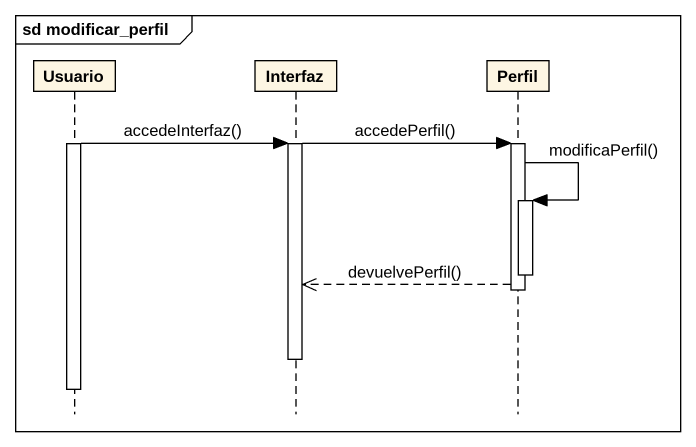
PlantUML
@startuml
mainframe sd modificar_perfil
hide footbox
participant Usuario
participant Interfaz
participant Perfil

activate Usuario
Usuario -> Interfaz : accedeInterfaz()
Interfaz -> Perfil : accedePerfil()
activate Interfaz
activate Perfil
Perfil -> Perfil : modificaPerfil()
activate Perfil
deactivate Perfil
Perfil -->> Interfaz : devuelvePerfil()
deactivate Perfil
deactivate Interfaz
deactivate Usuario
@enduml
